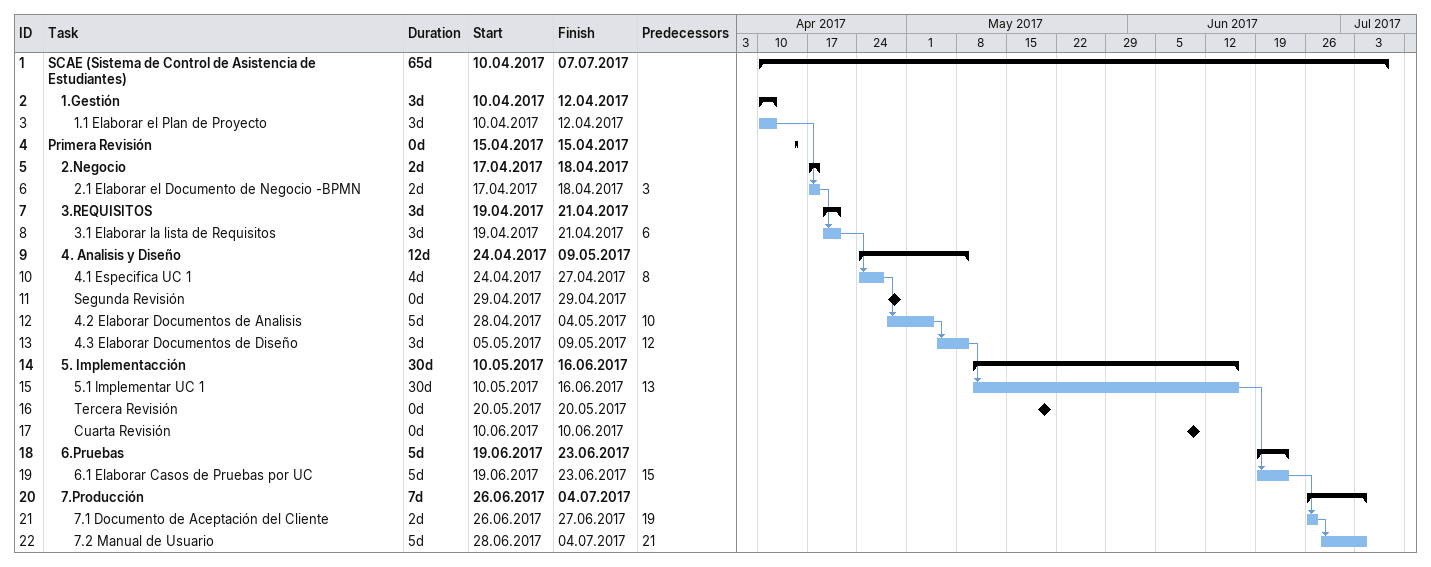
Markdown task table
| ID | Level | Task | Duration | Start | Finish | Predecessors |
|---|---|---|---|---|---|---|
| 1 | 1 | **SCAE (Sistema de Control de Asistencia de Estudiantes)** | 65d | 2017-04-10 | 2017-07-07 |  |
| 2 | 2 | **1.Gestión** | 3d | 2017-04-10 | 2017-04-12 |  |
| 3 | 3 | 1.1 Elaborar el Plan de Proyecto | 3d | 2017-04-10 | 2017-04-12 |  |
| 4 | 1 | **Primera Revisión** | 0d | 2017-04-15 | 2017-04-15 |  |
| 5 | 2 | **2.Negocio** | 2d | 2017-04-17 | 2017-04-18 |  |
| 6 | 3 | 2.1 Elaborar el Documento de Negocio -BPMN | 2d | 2017-04-17 | 2017-04-18 | 3 |
| 7 | 2 | **3.REQUISITOS** | 3d | 2017-04-19 | 2017-04-21 |  |
| 8 | 3 | 3.1 Elaborar la lista de Requisitos | 3d | 2017-04-19 | 2017-04-21 | 6 |
| 9 | 2 | **4. Analisis y Diseño** | 12d | 2017-04-24 | 2017-05-09 |  |
| 10 | 3 | 4.1 Especifica UC 1 | 4d | 2017-04-24 | 2017-04-27 | 8 |
| 11 | 3 | Segunda Revisión | 0d | 2017-04-29 | 2017-04-29 |  |
| 12 | 3 | 4.2 Elaborar Documentos de Analisis | 5d | 2017-04-28 | 2017-05-04 | 10 |
| 13 | 3 | 4.3 Elaborar Documentos de Diseño | 3d | 2017-05-05 | 2017-05-09 | 12 |
| 14 | 2 | **5. Implementacción** | 30d | 2017-05-10 | 2017-06-16 |  |
| 15 | 3 | 5.1 Implementar UC 1 | 30d | 2017-05-10 | 2017-06-16 | 13 |
| 16 | 3 | Tercera Revisión | 0d | 2017-05-20 | 2017-05-20 |  |
| 17 | 3 | Cuarta Revisión | 0d | 2017-06-10 | 2017-06-10 |  |
| 18 | 2 | **6.Pruebas** | 5d | 2017-06-19 | 2017-06-23 |  |
| 19 | 3 | 6.1 Elaborar Casos de Pruebas por UC | 5d | 2017-06-19 | 2017-06-23 | 15 |
| 20 | 2 | **7.Producción** | 7d | 2017-06-26 | 2017-07-04 |  |
| 21 | 3 | 7.1 Documento de Aceptación del Cliente | 2d | 2017-06-26 | 2017-06-27 | 19 |
| 22 | 3 | 7.2 Manual de Usuario | 5d | 2017-06-28 | 2017-07-04 | 21 |
